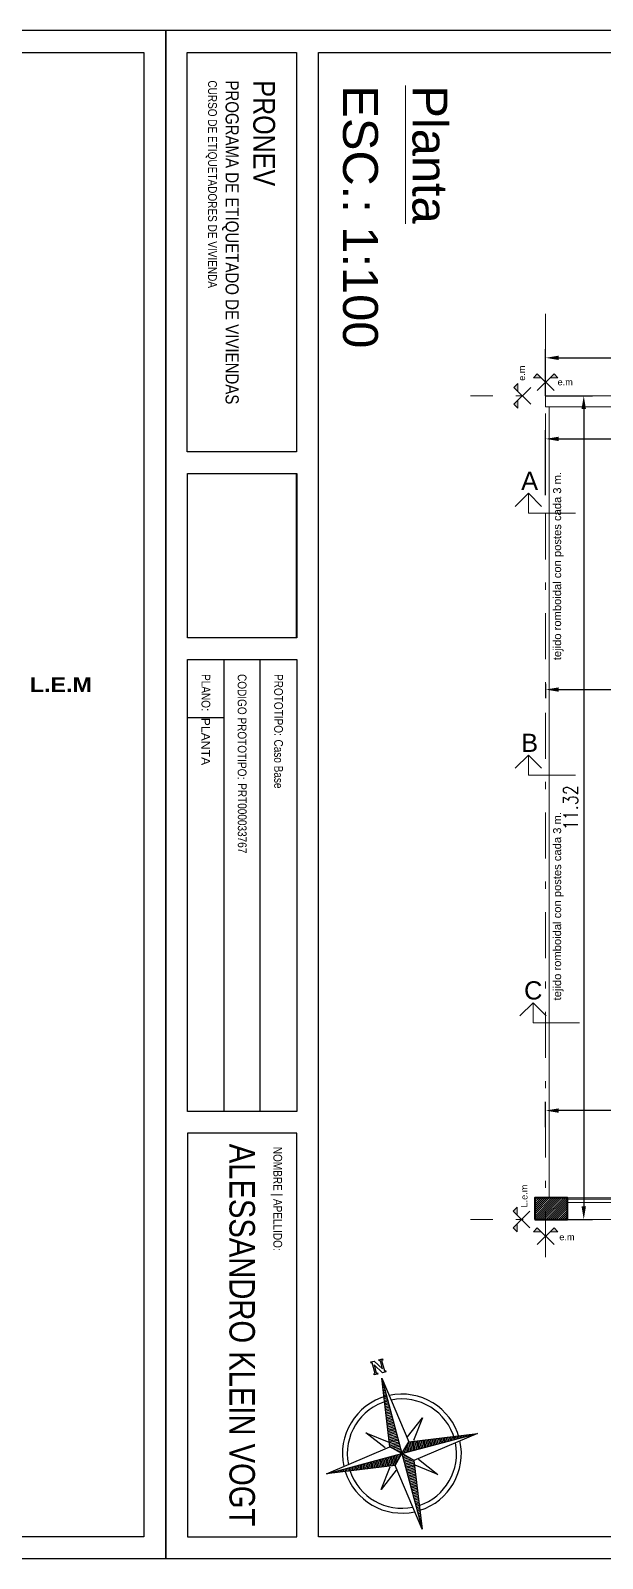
# Model space of a CAD drawing. Header units: millimetres. Extents: x 2761 to 3221, y 1635 to 1962.
# Drawn here: x 3189.87 to 3197.74, y 1697.65 to 1718.65 of the extents above; entities that cross this region are included whole.
import ezdxf

# ---------------------------------------------------------------- set-up
doc = ezdxf.new("R2010")
doc.units = ezdxf.units.MM
for name, pattern in [('ACAD_ISO10W100', [18, 12, -3, 0, -3]), ('DASHDOT', [25.4, 12.7, -6.35, 0, -6.35]), ('DASHED', [19.05, 12.7, -6.35])]:
    doc.linetypes.add(name, pattern=pattern)
doc.layers.get('Defpoints').update_dxf_attribs({"lineweight": 5})
for name, color, linetype, lineweight in [('Aberturas', 239, 'Continuous', 18), ('Cotas', 8, 'Continuous', 15), ('Detalles', 3, 'Continuous', 15), ('Ejes', 3, 'DASHDOT', 13), ('Muros', 6, 'Continuous', 50), ('Proyecciones', 249, 'DASHED', 0), ('Rayado', 7, 'Continuous', 15), ('Textos', 3, 'Continuous', 9)]:
    doc.layers.add(name, color=color, linetype=linetype, lineweight=lineweight)
doc.layers.add('No View', color=70, linetype='Continuous', plot=False)
doc.styles.add('cotas', font='romans.shx', dxfattribs={"width": 0.8})
doc.styles.get("Standard").update_dxf_attribs({"font": 'arial.ttf'})
doc.dimstyles.new('Esc 1-100', dxfattribs={"dimtxt": 0.2, "dimasz": 0.18, "dimexe": 0.12, "dimexo": 0, "dimgap": 0.08, "dimtad": 1, "dimzin": 4, "dimdsep": 46, "dimtxsty": 'cotas', "dimcen": 2.5, "dimclrd": 7, "dimclre": 7, "dimclrt": 256, "dimaunit": 1, "dimadec": 3, "dimazin": 0, "dimtfac": 1, "dimtmove": 1, "dimatfit": 3, "dimfxl": 0.12, "dimarcsym": 0})
picture_1 = doc.add_image_def('image1.png', size_in_pixel=(356, 237))

# ---------------------------------------------------------------- blocks, each defined once
blk = doc.blocks.new('Rotulo-PRONEV')
at = {"ltscale": 4}
for p, q in [((14.857, 1.299), (8.644, 1.299)), ((14.857, 0.801), (8.644, 0.801))]:
    blk.add_line(p, q, dxfattribs=at)
for points in [[(20.701, 2.099), (0.299, 2.099), (0.299, 29.398), (20.701, 29.398)], [(0.299, 1.797), (5.789, 1.797), (5.789, 0.294), (0.299, 0.294)], [(14.857, 0.296), (8.644, 0.296), (8.644, 1.8), (14.857, 1.8)], [(20.701, 1.8), (15.156, 1.8), (15.156, 0.296), (20.701, 0.296)]]:
    blk.add_lwpolyline(points, close=True, dxfattribs=at)
at = {"layer": 'No View'}
blk.add_line((9.444, 0.801), (9.444, 0.296), dxfattribs=at)
for points in [[(0, 0), (21, 0), (21, 29.7), (0, 29.7)], [(6.088, 1.793), (8.345, 1.793), (8.345, 0.298), (6.088, 0.298)]]:
    blk.add_lwpolyline(points, close=True, dxfattribs=at)
at = {"lineweight": 0, "insert": (0.685, 1.503), "char_height": 0.1803, "width": 5.63699, "attachment_point": 1, "line_spacing_factor": 0.999934}
blk.add_mtext('{\\fArial Narrow|b0|i0|c0|p34;\\H1.66667x;PRONEV\\P\\H0.6x;PROGRAMA DE ETIQUETADO DE VIVIENDAS \\P\\H0.66667x;CURSO DE ETIQUETADORES DE VIVIENDA}', dxfattribs=at)
at = {"lineweight": 0, "line_spacing_factor": 0.999934}
for s, insert, char_height, attachment_point in [('{\\fArial Narrow|b0|i0|c0|p34;PROTOTIPO:}', (8.844, 1.55), 0.1202, 4), ('{\\fArial Narrow|b0|i0|c0|p34;Caso Base}', (9.744, 1.55), 0.1202, 4), ('{\\fArial Narrow|b0|i0|c0|p34;NOMBRE | APELLIDO:}', (15.342, 1.599), 0.1202, 1), ('{\\fArial Narrow|b0|i0|c0|p34;CODIGO PROTOTIPO}:', (8.844, 1.048), 0.1202, 4), ('{\\fArial Narrow|b0|i0|c0|p34;PRT000033767}', (10.344, 1.05), 0.1202, 4), ('{\\fArial Narrow|b0|i0|c0|p34;ALESSANDRO KLEIN VOGT}', (17.929, 1.048), 0.35, 5), ('{\\fArial Narrow|b0|i0|c0|p34;PLANO}:', (8.844, 0.55), 0.1202, 4)]:
    blk.add_mtext(s, dxfattribs=dict(at, insert=insert, char_height=char_height, attachment_point=attachment_point))
image = blk.add_image(picture_1, insert=(6.088, 0.298), size_in_units=(2.257, 1.502))
image.dxf.flags = 7
blk = doc.blocks.new('*X5')
at = {"color": 0, "linetype": 'ByBlock'}
for p, q in [((-217.53, 160.4998), (-217.53, 160.5)), ((-217.52, 160.4984), (-217.52, 160.5)), ((-217.51, 160.497), (-217.51, 160.5)), ((-217.5, 160.4955), (-217.5, 160.5)), ((-217.49, 160.4941), (-217.49, 160.5)), ((-217.48, 160.4927), (-217.48, 160.5)), ((-217.47, 160.4913), (-217.47, 160.5)), ((-217.46, 160.4898), (-217.46, 160.5)), ((-217.45, 160.4884), (-217.45, 160.5)), ((-217.44, 160.487), (-217.44, 160.5)), ((-217.43, 160.4855), (-217.43, 160.5)), ((-217.42, 160.4841), (-217.42, 160.5)), ((-217.41, 160.4827), (-217.41, 160.5)), ((-217.4, 160.4812), (-217.4, 160.5)), ((-217.39, 160.4798), (-217.39, 160.5)), ((-217.38, 160.4784), (-217.38, 160.5)), ((-217.37, 160.477), (-217.37, 160.5)), ((-217.36, 160.4755), (-217.36, 160.5)), ((-217.35, 160.4741), (-217.35, 160.5)), ((-217.34, 160.4727), (-217.34, 160.5)), ((-217.33, 160.4712), (-217.33, 160.5)), ((-217.32, 160.4698), (-217.32, 160.5)), ((-217.31, 160.4684), (-217.31, 160.5)), ((-217.3, 160.467), (-217.3, 160.5)), ((-217.29, 160.4655), (-217.29, 160.5)), ((-217.28, 160.4641), (-217.28, 160.5)), ((-217.27, 160.4627), (-217.27, 160.5)), ((-217.26, 160.4613), (-217.26, 160.5)), ((-217.25, 160.4598), (-217.25, 160.5)), ((-217.24, 160.4584), (-217.24, 160.5)), ((-217.23, 160.457), (-217.23, 160.5)), ((-217.22, 160.4555), (-217.22, 160.5)), ((-217.21, 160.4541), (-217.21, 160.5)), ((-217.2, 160.4527), (-217.2, 160.5)), ((-217.19, 160.4512), (-217.19, 160.5)), ((-217.18, 160.4498), (-217.18, 160.5)), ((-217.17, 160.4484), (-217.17, 160.5)), ((-217.16, 160.447), (-217.16, 160.5)), ((-217.15, 160.4455), (-217.15, 160.5)), ((-217.14, 160.4441), (-217.14, 160.5)), ((-217.13, 160.4427), (-217.13, 160.5)), ((-217.12, 160.4412), (-217.12, 160.5)), ((-217.11, 160.4398), (-217.11, 160.5)), ((-217.1, 160.4384), (-217.1, 160.5)), ((-217.09, 160.4412), (-217.09, 160.5)), ((-217.08, 160.4512), (-217.08, 160.5)), ((-217.07, 160.4613), (-217.07, 160.5)), ((-217.06, 160.4712), (-217.06, 160.5)), ((-217.05, 160.4812), (-217.05, 160.5)), ((-217.04, 160.4913), (-217.04, 160.5))]:
    blk.add_line(p, q, dxfattribs=at)
blk = doc.blocks.new('Sbpln014')
at = {"color": 0, "linetype": 'ByBlock'}
for p, q in [((-0.156, 0.156), (0, 1.25)), ((0, 1.25), (0.156, 0.156)), ((0, 1.25), (0, 0)), ((-0.234, 0.156), (-0.469, 0.469)), ((-0.469, 0.469), (-0.156, 0.234)), ((0.156, 0.234), (0.469, 0.469)), ((0.469, 0.469), (0.234, 0.156)), ((-1.25, 0), (-0.156, 0.156)), ((-0.156, -0.156), (-1.25, 0)), ((0, 0), (-1.25, 0)), ((-0.156, 0.156), (0, 0)), ((-0.156, -0.156), (0, 0)), ((0, 0), (0.156, 0.156)), ((0, 0), (0.156, -0.156)), ((0, 0), (0, -1.25)), ((1.25, 0), (0, 0)), ((0.156, 0.156), (1.25, 0)), ((-0.469, -0.469), (-0.234, -0.156)), ((-0.156, -0.234), (-0.469, -0.469)), ((0, -1.25), (-0.156, -0.156)), ((0.156, -0.156), (0, -1.25)), ((1.25, 0), (0.156, -0.156)), ((0.469, -0.469), (0.156, -0.234)), ((0.234, -0.156), (0.469, -0.469))]:
    blk.add_line(p, q, dxfattribs=at)
blk.add_lwpolyline([(1.348, 0.064), (1.348, 0.044), (1.328, 0.044), (1.328, 0.103), (1.348, 0.103), (1.348, 0.083), (1.523, 0.083), (1.523, 0.103), (1.543, 0.103), (1.543, 0.044), (1.387, -0.053), (1.523, -0.053), (1.523, -0.034), (1.543, -0.034), (1.543, -0.092), (1.523, -0.092), (1.523, -0.073), (1.348, -0.073), (1.348, -0.092), (1.328, -0.092), (1.328, -0.034), (1.484, 0.064), (1.348, 0.064)], dxfattribs=at)
for radius, start, end in [(0.95, 92.5891, 177.4109), (0.873, 93.5464, 176.4536), (0.95, 0, 87.4109), (0.873, 0, 86.4536), (0.95, 182.5891, 267.4109), (0.873, 183.5464, 266.4536), (0.95, 270, 357.4109), (0.873, 270, 356.4536)]:
    blk.add_arc((0, 0), radius, start, end, dxfattribs=at)
for p, xscale, yscale, zscale, rotation in [((-401.25, -542.578), 2.499999999999996, 2.499999999999996, 2.499999999999996, 270), ((-542.578, 401.25), 2.5, 2.5, 2.5, 180), ((401.25, 542.578), 2.5, 2.5, 2.5, 90)]:
    blk.add_blockref('*X5', p, dxfattribs=dict(at, xscale=xscale, yscale=yscale, zscale=zscale, rotation=rotation))
at = {"color": 0, "linetype": 'ByBlock', "xscale": 2.5, "yscale": 2.5, "zscale": 2.5}
blk.add_blockref('*X5', (542.578, -401.25), dxfattribs=at)
blk = doc.blocks.new('*D353')
at = {"layer": 'Cotas', "color": 7, "lineweight": -2, "transparency": 16777216}
for p, q in [((3196.955, 1713.626), (3196.955, 1714.269)), ((3219.454, 1713.626), (3219.454, 1714.269)), ((3197.135, 1714.149), (3219.274, 1714.149))]:
    blk.add_line(p, q, dxfattribs=at)
at = {"layer": 'Cotas', "color": 7, "transparency": 16777216}
for points in [[(3197.135, 1714.179), (3197.135, 1714.119), (3196.955, 1714.149)], [(3219.274, 1714.179), (3219.274, 1714.119), (3219.454, 1714.149)]]:
    blk.add_solid(points, dxfattribs=at)
at = {"layer": 'Defpoints', "color": 0, "transparency": 16777216}
for p in [(3219.454, 1714.149), (3196.955, 1713.626), (3219.454, 1713.626)]:
    blk.add_point(p, dxfattribs=at)
at = {"layer": 'Cotas', "transparency": 16777216, "insert": (3208.204, 1714.329), "char_height": 0.2, "attachment_point": 5, "style": 'cotas'}
blk.add_mtext('38.43', dxfattribs=at)
blk = doc.blocks.new('*D342')
at = {"layer": 'Cotas', "color": 7, "lineweight": -2, "transparency": 16777216}
for p, q in [((3196.955, 1713.626), (3197.599, 1713.626)), ((3197.479, 1713.446), (3197.479, 1702.486)), ((3196.955, 1702.306), (3197.599, 1702.306))]:
    blk.add_line(p, q, dxfattribs=at)
at = {"layer": 'Cotas', "color": 7, "transparency": 16777216}
for points in [[(3197.449, 1713.446), (3197.509, 1713.446), (3197.479, 1713.626)], [(3197.449, 1702.486), (3197.509, 1702.486), (3197.479, 1702.306)]]:
    blk.add_solid(points, dxfattribs=at)
at = {"layer": 'Defpoints', "color": 0, "transparency": 16777216}
for p in [(3196.955, 1713.626), (3196.955, 1702.306), (3197.479, 1702.306)]:
    blk.add_point(p, dxfattribs=at)
at = {"layer": 'Cotas', "transparency": 16777216, "insert": (3197.299, 1707.966), "char_height": 0.2, "attachment_point": 5, "rotation": 90, "style": 'cotas'}
blk.add_mtext('11.32', dxfattribs=at)
blk = doc.blocks.new('*D354')
at = {"layer": 'Cotas', "color": 7, "lineweight": -2, "transparency": 16777216}
for p, q in [((3199.605, 1713.216), (3199.605, 1712.915)), ((3196.955, 1712.263), (3196.955, 1713.155)), ((3197.135, 1713.035), (3199.425, 1713.035))]:
    blk.add_line(p, q, dxfattribs=at)
at = {"layer": 'Cotas', "color": 7, "transparency": 16777216}
for points in [[(3197.135, 1713.065), (3197.135, 1713.005), (3196.955, 1713.035)], [(3199.425, 1713.065), (3199.425, 1713.005), (3199.605, 1713.035)]]:
    blk.add_solid(points, dxfattribs=at)
at = {"layer": 'Defpoints', "color": 0, "transparency": 16777216}
for p in [(3199.605, 1713.216), (3199.605, 1713.035), (3196.955, 1712.263)]:
    blk.add_point(p, dxfattribs=at)
at = {"layer": 'Cotas', "transparency": 16777216, "insert": (3198.28, 1713.215), "char_height": 0.2, "attachment_point": 5, "style": 'cotas'}
blk.add_mtext('2.65', dxfattribs=at)
blk = doc.blocks.new('*D363')
at = {"layer": 'Cotas', "color": 7, "lineweight": -2, "transparency": 16777216}
for p, q in [((3196.955, 1709.668), (3196.955, 1709.47)), ((3200.905, 1709.668), (3200.905, 1709.47)), ((3197.135, 1709.59), (3200.725, 1709.59))]:
    blk.add_line(p, q, dxfattribs=at)
at = {"layer": 'Cotas', "color": 7, "transparency": 16777216}
for points in [[(3197.135, 1709.62), (3197.135, 1709.56), (3196.955, 1709.59)], [(3200.725, 1709.62), (3200.725, 1709.56), (3200.905, 1709.59)]]:
    blk.add_solid(points, dxfattribs=at)
at = {"layer": 'Defpoints', "color": 0, "transparency": 16777216}
for p in [(3196.955, 1709.668), (3200.905, 1709.668), (3200.905, 1709.59)]:
    blk.add_point(p, dxfattribs=at)
at = {"layer": 'Cotas', "transparency": 16777216, "insert": (3198.93, 1709.77), "char_height": 0.2, "attachment_point": 5, "style": 'cotas'}
blk.add_mtext('3.95', dxfattribs=at)
blk = doc.blocks.new('*D364')
at = {"layer": 'Cotas', "color": 7, "lineweight": -2, "transparency": 16777216}
for p, q in [((3196.955, 1703.575), (3196.955, 1703.923)), ((3199.775, 1703.803), (3197.135, 1703.803)), ((3199.955, 1703.575), (3199.955, 1703.923))]:
    blk.add_line(p, q, dxfattribs=at)
at = {"layer": 'Cotas', "color": 7, "transparency": 16777216}
for points in [[(3197.135, 1703.833), (3197.135, 1703.773), (3196.955, 1703.803)], [(3199.775, 1703.833), (3199.775, 1703.773), (3199.955, 1703.803)]]:
    blk.add_solid(points, dxfattribs=at)
at = {"layer": 'Defpoints', "color": 0, "transparency": 16777216}
for p in [(3196.955, 1703.803), (3196.955, 1703.575), (3199.955, 1703.575)]:
    blk.add_point(p, dxfattribs=at)
at = {"layer": 'Cotas', "transparency": 16777216, "insert": (3198.455, 1703.983), "char_height": 0.2, "attachment_point": 5, "style": 'cotas'}
blk.add_mtext('3.00', dxfattribs=at)

msp = doc.modelspace()

# ---------------------------------------------------------------- hatches: boundary and pattern name
at = {"layer": 'Rayado', "lineweight": 20}
h = msp.add_hatch(dxfattribs=at)
h.set_pattern_fill('_USER', color=256, scale=0.02, angle=45, pattern_type=0)
h.set_pattern_definition([(45, (0, 0), (-0.01414213562, 0.01414213562), [])])
h.paths.add_polyline_path([(3211.005, 1711.179), (3210.855, 1711.179), (3210.855, 1710.626), (3209.555, 1710.626), (3209.555, 1709.76), (3209.705, 1709.76), (3209.705, 1710.476), (3211.005, 1710.476)], flags=0)
h.paths.add_polyline_path([(3211.005, 1711.179), (3210.855, 1711.179), (3210.855, 1710.626), (3209.555, 1710.626), (3209.555, 1709.76), (3209.705, 1709.76), (3209.705, 1710.476), (3211.005, 1710.476)], flags=0)
h.paths.add_polyline_path([(3209.555, 1710.626), (3206.405, 1710.626), (3206.405, 1710.476), (3209.555, 1710.476)], flags=17)
h.paths.add_polyline_path([(3211.005, 1711.179), (3210.855, 1711.179), (3210.855, 1710.626), (3209.555, 1710.626), (3209.555, 1710.476), (3209.555, 1709.76), (3209.705, 1709.76), (3209.705, 1710.476), (3211.005, 1710.476)], flags=0)
h.paths.add_polyline_path([(3211.005, 1713.756), (3205.305, 1713.756), (3205.305, 1713.626), (3211.005, 1713.626)])
h.paths.add_polyline_path([(3205.305, 1713.756), (3199.605, 1713.756), (3199.605, 1713.626), (3205.305, 1713.626)])
h.paths.add_polyline_path([(3205.305, 1713.626), (3199.605, 1713.626), (3199.605, 1712.676), (3199.755, 1712.676), (3199.755, 1713.476), (3203.055, 1713.476), (3203.055, 1711.476), (3204.305, 1711.476), (3204.305, 1712.426), (3204.155, 1712.426), (3204.155, 1711.626), (3203.205, 1711.626), (3203.205, 1713.476), (3205.155, 1713.476), (3205.155, 1711.626), (3205.105, 1711.626), (3205.105, 1711.476), (3205.155, 1711.476), (3205.155, 1708.414), (3205.305, 1708.414)])
h.paths.add_polyline_path([(3204.205, 1710.626), (3199.755, 1710.626), (3199.755, 1711.276), (3199.605, 1711.276), (3199.605, 1710.476), (3200.905, 1710.476), (3200.905, 1709.676), (3201.055, 1709.676), (3201.055, 1710.476), (3204.205, 1710.476)], flags=17)
h.paths.add_polyline_path([(3204.205, 1709.626), (3204.055, 1709.626), (3204.055, 1707.476), (3201.055, 1707.476), (3201.055, 1708.276), (3200.905, 1708.276), (3200.905, 1707.476), (3200.805, 1707.476), (3200.805, 1707.326), (3204.205, 1707.326)])
h.paths.add_polyline_path([(3200.105, 1707.326), (3200.205, 1707.326), (3200.205, 1707.476), (3199.955, 1707.476), (3199.955, 1706.676), (3200.105, 1706.676)])
h.paths.add_polyline_path([(3200.105, 1705.176), (3199.955, 1705.176), (3199.955, 1702.306), (3200.555, 1702.306), (3200.555, 1702.456), (3202.555, 1702.456), (3202.555, 1702.606), (3200.105, 1702.606)])
h.paths.add_polyline_path([(3203.655, 1703.704), (3203.505, 1703.704), (3203.505, 1702.606), (3203.455, 1702.606), (3203.455, 1702.456), (3203.705, 1702.456), (3203.705, 1702.606), (3203.655, 1702.606)])
h.paths.add_polyline_path([(3205.305, 1705.01), (3205.155, 1705.01), (3205.155, 1702.606), (3204.055, 1702.606), (3204.055, 1702.456), (3205.305, 1702.456)])
h.paths.add_polyline_path([(3205.455, 1705.01), (3205.305, 1705.01), (3205.305, 1702.456), (3206.448, 1702.456), (3206.448, 1702.606), (3205.455, 1702.606)])
h.paths.add_polyline_path([(3206.164, 1706.156), (3205.455, 1706.156), (3205.455, 1708.414), (3205.305, 1708.414), (3205.305, 1705.01), (3205.455, 1705.01), (3205.455, 1706.006), (3206.164, 1706.006)])
h.paths.add_polyline_path([(3205.305, 1708.414), (3205.155, 1708.414), (3205.155, 1706.156), (3204.455, 1706.156), (3204.455, 1706.006), (3205.155, 1706.006), (3205.155, 1705.01), (3205.305, 1705.01)])
h.paths.add_polyline_path([(3205.455, 1711.476), (3205.505, 1711.476), (3205.505, 1711.626), (3205.455, 1711.626), (3205.455, 1713.476), (3207.405, 1713.476), (3207.405, 1711.626), (3206.455, 1711.626), (3206.455, 1712.426), (3206.305, 1712.426), (3206.305, 1711.476), (3207.555, 1711.476), (3207.555, 1713.476), (3210.855, 1713.476), (3210.855, 1712.679), (3211.005, 1712.679), (3211.005, 1713.626), (3205.305, 1713.626), (3205.305, 1708.414), (3205.455, 1708.414)])
h.paths.add_polyline_path([(3206.555, 1709.626), (3206.405, 1709.626), (3206.405, 1707.326), (3209.815, 1707.326), (3209.815, 1707.476), (3209.705, 1707.476), (3209.705, 1707.476), (3209.705, 1708.26), (3209.555, 1708.26), (3209.555, 1707.476), (3206.555, 1707.476)])
h.paths.add_polyline_path([(3211.005, 1711.179), (3210.855, 1711.179), (3210.855, 1710.626), (3206.405, 1710.626), (3206.405, 1710.476), (3209.555, 1710.476), (3209.555, 1709.76), (3209.705, 1709.76), (3209.705, 1710.476), (3211.005, 1710.476)], flags=0)
h.paths.add_polyline_path([(3210.655, 1707.476), (3210.45, 1707.476), (3210.45, 1707.326), (3210.505, 1707.326), (3210.505, 1706.68), (3210.655, 1706.68)])
h.paths.add_polyline_path([(3210.655, 1705.18), (3210.505, 1705.18), (3210.505, 1702.606), (3208.097, 1702.606), (3208.097, 1702.306), (3210.655, 1702.306)])
h.paths.add_polyline_path([(3207.105, 1703.704), (3206.955, 1703.704), (3206.955, 1702.606), (3206.748, 1702.606), (3206.748, 1702.456), (3207.198, 1702.456), (3207.198, 1702.606), (3207.105, 1702.606)])
h.paths.add_polyline_path([(3213.404, 1707.476), (3213.254, 1707.476), (3213.254, 1702.456), (3213.404, 1702.456)])
h.paths.add_polyline_path([(3196.955, 1702.606), (3196.805, 1702.606), (3196.805, 1702.306), (3196.955, 1702.306)])
h.paths.add_polyline_path([(3197.005, 1702.606), (3196.955, 1702.606), (3196.955, 1702.306), (3197.005, 1702.306)])
h.paths.add_polyline_path([(3197.255, 1702.606), (3197.005, 1702.606), (3197.005, 1702.306), (3197.255, 1702.306)])
at = {"layer": 'Textos'}
h = msp.add_hatch(color=256, dxfattribs=at)
h.paths.add_polyline_path([(3196.839, 1713.931), (3196.786, 1713.876), (3196.895, 1713.876)])
h.paths.add_polyline_path([(3197.07, 1713.931), (3197.015, 1713.876), (3197.123, 1713.876)])
h = msp.add_hatch(color=256, dxfattribs=at)
h.paths.add_polyline_path([(3196.519, 1713.511), (3196.574, 1713.457), (3196.574, 1713.566)])
h.paths.add_polyline_path([(3196.519, 1713.742), (3196.574, 1713.686), (3196.574, 1713.795)])
h = msp.add_hatch(color=256, dxfattribs=at)
h.paths.add_polyline_path([(3196.508, 1702.191), (3196.563, 1702.137), (3196.563, 1702.246)])
h.paths.add_polyline_path([(3196.508, 1702.422), (3196.563, 1702.366), (3196.563, 1702.475)])
h = msp.add_hatch(color=256, dxfattribs=at)
h.paths.add_polyline_path([(3196.839, 1702.193), (3196.786, 1702.138), (3196.895, 1702.138)])
h.paths.add_polyline_path([(3197.07, 1702.193), (3197.015, 1702.138), (3197.123, 1702.138)])

# ---------------------------------------------------------------- linework, layer by layer
at = {"layer": 'Aberturas'}
msp.add_lwpolyline([(3197.255, 1702.586), (3199.955, 1702.586), (3199.955, 1702.541), (3197.255, 1702.541)], close=True, dxfattribs=at)
at = {"layer": 'Detalles', "lineweight": 20}
msp.add_line((3197.005, 1713.476), (3197.005, 1702.606), dxfattribs=at)
at = {"layer": 'Detalles', "color": 2, "lineweight": 20}
for p, q in [((3196.717, 1712.288), (3196.536, 1712.108)), ((3196.717, 1712.013), (3196.717, 1712.288)), ((3196.717, 1712.288), (3196.898, 1712.108)), ((3196.717, 1712.013), (3197.367, 1712.013)), ((3196.717, 1708.689), (3196.536, 1708.508)), ((3196.717, 1708.414), (3196.717, 1708.689)), ((3196.717, 1708.689), (3196.898, 1708.508)), ((3196.717, 1708.414), (3197.367, 1708.414)), ((3196.783, 1705.285), (3196.602, 1705.104)), ((3196.783, 1705.01), (3196.783, 1705.285)), ((3196.783, 1705.285), (3196.963, 1705.104)), ((3196.783, 1705.01), (3197.419, 1705.01))]:
    msp.add_line(p, q, dxfattribs=at)
at = {"layer": 'Ejes', "ltscale": 0.05}
for p, q in [((3196.955, 1714.752), (3196.955, 1701.543)), ((3220.888, 1713.626), (3195.92, 1713.626)), ((3220.888, 1702.307), (3195.92, 1702.307))]:
    msp.add_line(p, q, dxfattribs=at)
at = {"layer": 'Muros', "color": 1, "lineweight": 20}
for p, q in [((3196.955, 1713.626), (3196.955, 1713.476)), ((3199.605, 1713.626), (3197.005, 1713.626)), ((3199.605, 1713.476), (3196.955, 1713.476))]:
    msp.add_line(p, q, dxfattribs=at)
at = {"layer": 'Muros', "lineweight": 35}
msp.add_lwpolyline([(3196.805, 1702.306), (3197.255, 1702.306), (3197.255, 1702.606), (3196.805, 1702.606), (3196.805, 1702.306)], dxfattribs=at)
at = {"layer": 'Proyecciones', "ltscale": 0.2}
for p, q in [((3197.255, 1702.606), (3199.955, 1702.605)), ((3197.255, 1702.307), (3199.955, 1702.306))]:
    msp.add_line(p, q, dxfattribs=at)
at = {"layer": 'Textos'}
for p, q in [((3196.839, 1713.931), (3196.786, 1713.876)), ((3196.895, 1713.876), (3196.786, 1713.876)), ((3196.839, 1713.931), (3197.07, 1713.701)), ((3196.839, 1713.701), (3197.07, 1713.931)), ((3197.123, 1713.876), (3197.015, 1713.876)), ((3197.07, 1713.931), (3197.123, 1713.876)), ((3196.519, 1713.742), (3196.574, 1713.795)), ((3196.519, 1713.511), (3196.75, 1713.742)), ((3196.75, 1713.511), (3196.519, 1713.742)), ((3196.574, 1713.795), (3196.574, 1713.686)), ((3196.519, 1713.511), (3196.574, 1713.457)), ((3196.574, 1713.566), (3196.574, 1713.457)), ((3196.508, 1702.191), (3196.738, 1702.422)), ((3196.738, 1702.191), (3196.508, 1702.422)), ((3196.508, 1702.191), (3196.563, 1702.137)), ((3196.563, 1702.246), (3196.563, 1702.137)), ((3196.839, 1702.193), (3196.786, 1702.138)), ((3196.895, 1702.138), (3196.786, 1702.138)), ((3196.839, 1702.193), (3197.07, 1701.963)), ((3196.839, 1701.963), (3197.07, 1702.193)), ((3197.123, 1702.138), (3197.015, 1702.138)), ((3197.07, 1702.193), (3197.123, 1702.138))]:
    msp.add_line(p, q, dxfattribs=at)
at = {"layer": 'Textos', "color": 7, "linetype": 'ACAD_ISO10W100', "lineweight": 18}
for p, q in [((3196.508, 1702.422), (3196.563, 1702.475)), ((3196.563, 1702.475), (3196.563, 1702.366))]:
    msp.add_line(p, q, dxfattribs=at)

# ---------------------------------------------------------------- block references
at = {"rotation": 270}
for p in [(3162.031, 1718.647), (3191.731, 1718.647)]:
    msp.add_blockref('Rotulo-PRONEV', p, dxfattribs=at)
at = {"color": 9, "ltscale": 0.7, "true_color": 0xc7c8ca, "xscale": 0.8605317641614496, "yscale": 0.8605317641614496, "zscale": 0.8605317641614496, "rotation": 105.0000000000084}
msp.add_blockref('Sbpln014', (3194.978, 1699.088), dxfattribs=at)

# ---------------------------------------------------------------- texts
at = {"lineweight": 0, "insert": (3192.279, 1709.203), "char_height": 0.1202, "attachment_point": 4, "rotation": 270, "line_spacing_factor": 0.999934}
msp.add_mtext('{\\C7;PLANTA }', dxfattribs=at)
at = {"layer": 'Textos', "lineweight": 20}
for s, p in [('e.m', (3196.672, 1713.834)), ('L.e.m', (3196.705, 1702.471))]:
    msp.add_text(s, height=0.09, rotation=90, dxfattribs=at).set_placement(p)
for p in [(3197.119, 1713.772), (3197.143, 1702.021)]:
    msp.add_text('e.m', height=0.09, dxfattribs=at).set_placement(p)
at = {"layer": 'Textos', "color": 7, "lineweight": 20}
for s, p in [('A', (3196.618, 1712.333)), ('B', (3196.618, 1708.733)), ('C', (3196.658, 1705.33))]:
    msp.add_text(s, height=0.25, dxfattribs=at).set_placement(p)
for p in [(3197.168, 1709.993), (3197.168, 1705.318)]:
    msp.add_text('tejido romboidal con postes cada 3 m.', height=0.11, rotation=90, dxfattribs=at).set_placement(p)
at = {"layer": 'Textos', "color": 7, "char_height": 0.48, "width": 9.84104, "attachment_point": 1, "rotation": 270}
for s, insert in [('ESC.: 1:100', (3194.648, 1717.894)), ('{\\LPlanta}', (3195.604, 1717.894))]:
    msp.add_mtext(s, dxfattribs=dict(at, insert=insert))
at = {"layer": 'Textos', "color": 9, "linetype": 'ACAD_ISO10W100', "true_color": 0xc7c8ca, "insert": (3190.714, 1709.758), "char_height": 0.19999, "width": 2.81293, "attachment_point": 3}
msp.add_mtext('{\\fArial Black|b0|i0|c0|p34;L.E.M}', dxfattribs=at)

# ---------------------------------------------------------------- dimensions: what is measured, and where the dimension line sits
at = {"layer": 'Cotas'}
dim = msp.add_linear_dim(base=(3219.454, 1714.149), p1=(3196.955, 1713.626), p2=(3219.454, 1713.626), text='38.43', dimstyle='Esc 1-100', dxfattribs=at)
dim.commit()
dim.dimension.update_dxf_attribs({"geometry": '*D353', "text_midpoint": (3208.204, 1714.329)})
dim = msp.add_linear_dim(base=(3197.479, 1702.306), p1=(3196.955, 1713.626), p2=(3196.955, 1702.306), angle=90, dimstyle='Esc 1-100', dxfattribs=at)
dim.commit()
dim.dimension.update_dxf_attribs({"geometry": '*D342', "text_midpoint": (3197.479, 1707.966), "dimtype": 160})
for base, p1, p2, picture, middle in [((3199.605, 1713.035), (3196.955, 1712.263), (3199.605, 1713.216), '*D354', (3198.28, 1713.215)), ((3200.905, 1709.59), (3196.955, 1709.668), (3200.905, 1709.668), '*D363', (3198.93, 1709.77)), ((3196.955, 1703.803), (3199.955, 1703.575), (3196.955, 1703.575), '*D364', (3198.455, 1703.983))]:
    dim = msp.add_linear_dim(base=base, p1=p1, p2=p2, dimstyle='Esc 1-100', dxfattribs=at)
    dim.commit()
    dim.dimension.update_dxf_attribs({"geometry": picture, "text_midpoint": middle})

doc.saveas('drawing.dxf')
